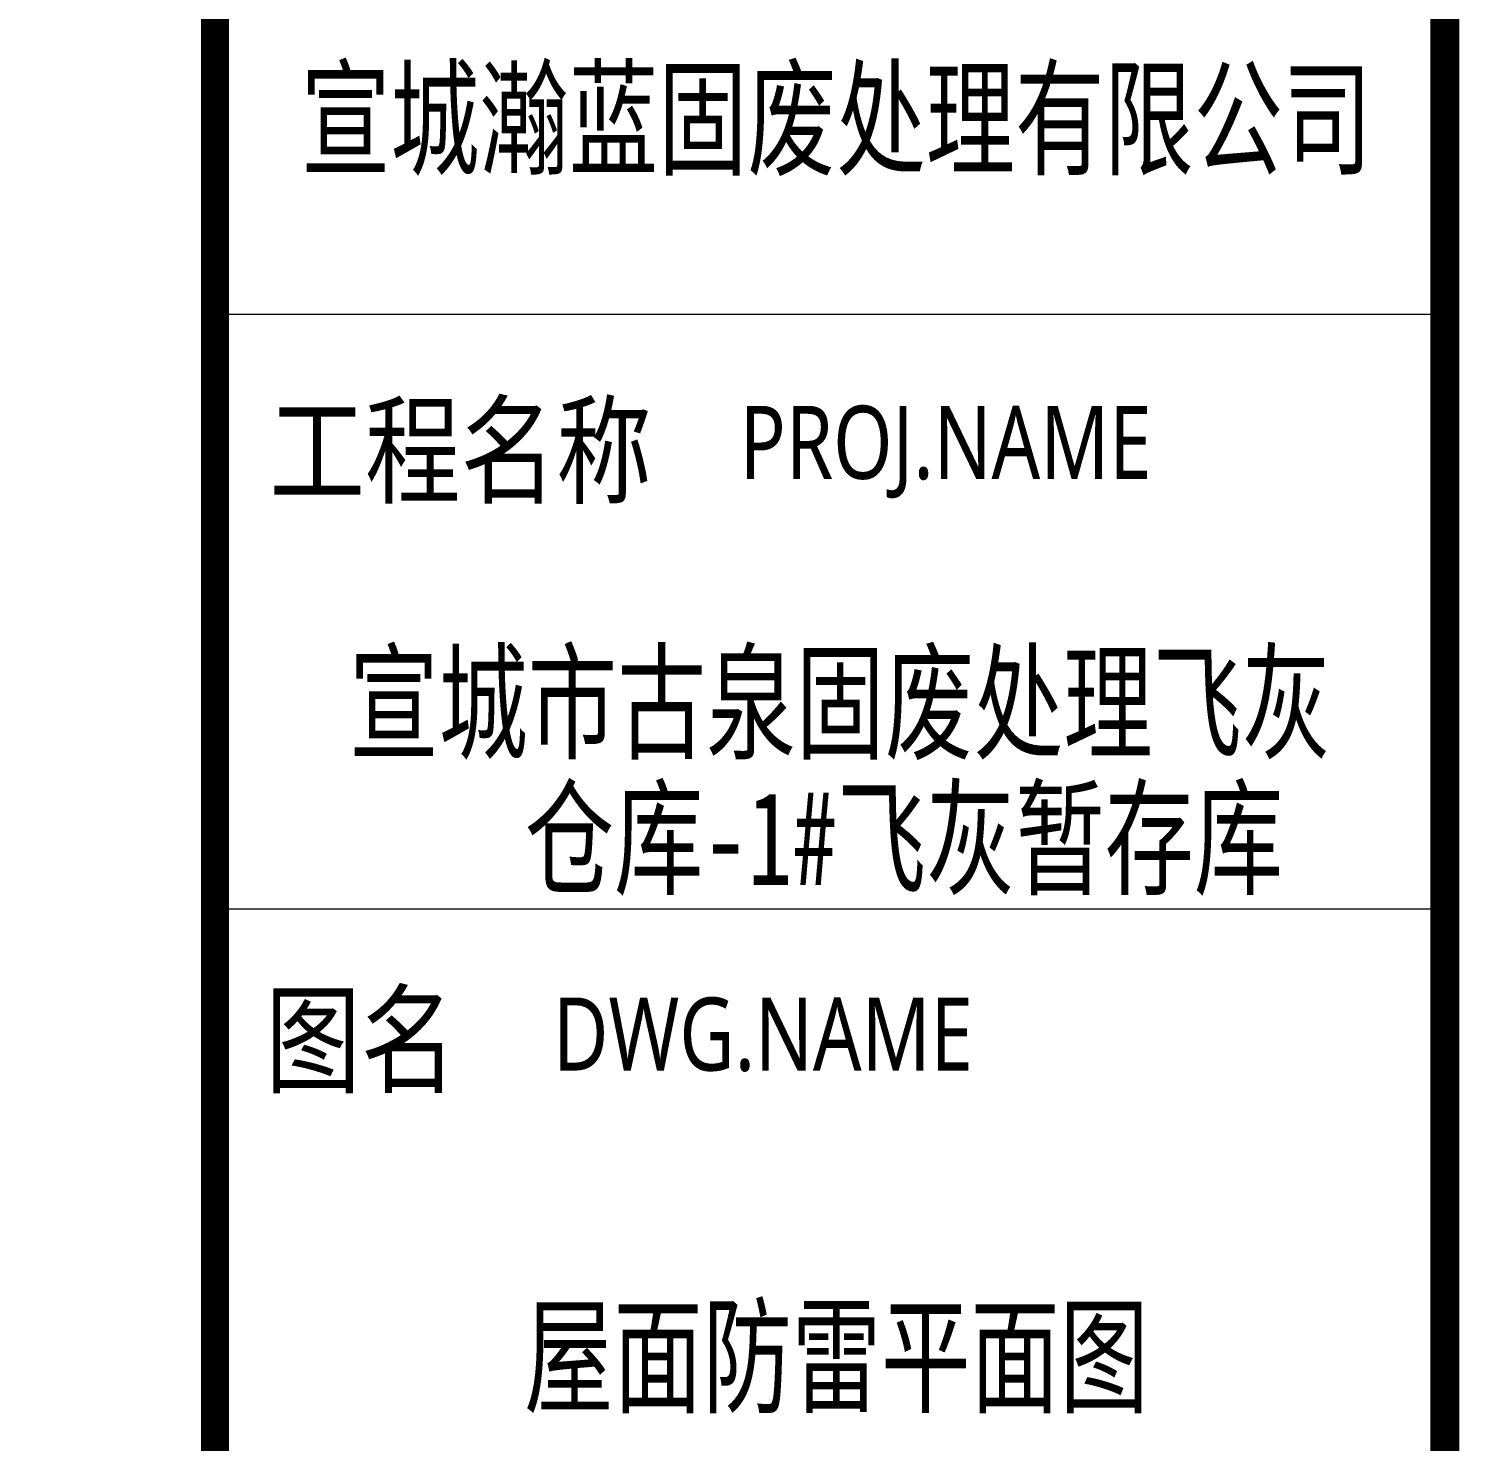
# Model space of a CAD drawing. Header units: inches. Extents: x -3272461 to -2504170, y 403793 to 1071042.
# Drawn here: x -2949474 to -2942127, y 513106 to 520362 of the extents above; entities that cross this region are included whole.
import ezdxf
from ezdxf.enums import TextEntityAlignment as Align

# ---------------------------------------------------------------- set-up
doc = ezdxf.new("R2010")
doc.units = ezdxf.units.IN
doc.header["$LTSCALE"] = 1000
doc.header["$MEASUREMENT"] = 0
doc.layers.get('0').update_dxf_attribs({"lineweight": 18})
for name, color, linetype, lineweight in [('0-TK', 4, 'Continuous', 18), ('PUB_TITLE', 153, 'Continuous', 18), ('图签文字', 4, 'Continuous', 18)]:
    doc.layers.add(name, color=color, linetype=linetype, lineweight=lineweight)
doc.styles.add('-黑体', font='', dxfattribs={"width": 0.7})
doc.styles.add('建筑图签-黑', font='', dxfattribs={"width": 0.7})
doc.styles.get('-黑体').set_extended_font_data('微软雅黑')
doc.styles.get('建筑图签-黑').set_extended_font_data('黑体')

msp = doc.modelspace()

# ---------------------------------------------------------------- linework, layer by layer
at = {"layer": '0-TK'}
for p, q in [((-2948516.4, 518894.6), (-2942202.2, 518894.6)), ((-2948516.4, 515841.4), (-2942202.2, 515841.4))]:
    msp.add_line(p, q, dxfattribs=at)
msp.add_lwpolyline([(-2948516.4, 493630.6, 144, 144, 0), (-2948516.4, 553630.6, 144, 144, 0)], format="xyseb", dxfattribs=at)
at = {"layer": 'PUB_TITLE'}
msp.add_lwpolyline([(-2942202.2, 493630.6, 150, 150, 0), (-2942202.2, 553630.6, 150, 150, 0), (-3026052.2, 553630.6, 150, 150, 0), (-3026052.2, 493630.6, 150, 150, 0)], format="xyseb", close=True, dxfattribs=at)

# ---------------------------------------------------------------- texts
at = {"style": '-黑体', "width": 0.8}
for s, height, p in [('工程名称', 450, (-2948237.7, 518195.1)), ('PROJ.NAME', 375, (-2945822.3, 518237.1)), ('图名', 450, (-2948259, 515168.8)), ('DWG.NAME', 375, (-2946781.4, 515198.3))]:
    msp.add_text(s, height=height, dxfattribs=at).set_placement(p, align=Align.MIDDLE_LEFT)
at = {"layer": '图签文字', "color": 1, "style": '建筑图签-黑', "width": 0.7}
for s, p in [('宣城瀚蓝固废处理有限公司', (-2945325.5, 519660.3)), ('宣城市古泉固废处理飞灰', (-2945306.6, 516661))]:
    msp.add_text(s, height=480, dxfattribs=at).set_placement(p, align=Align.CENTER)
at = {"layer": '图签文字', "color": 4, "style": '建筑图签-黑', "width": 0.7}
msp.add_text('屋面防雷平面图', height=480, dxfattribs=at).set_placement((-2945325.5, 513303.7), align=Align.CENTER)
at = {"layer": '图签文字', "color": 1, "insert": (-2944978.9, 515907.9), "char_height": 480, "width": 6132.944, "attachment_point": 8, "style": '建筑图签-黑'}
msp.add_mtext('仓库-1#飞灰暂存库   ', dxfattribs=at)

doc.saveas('drawing.dxf')
